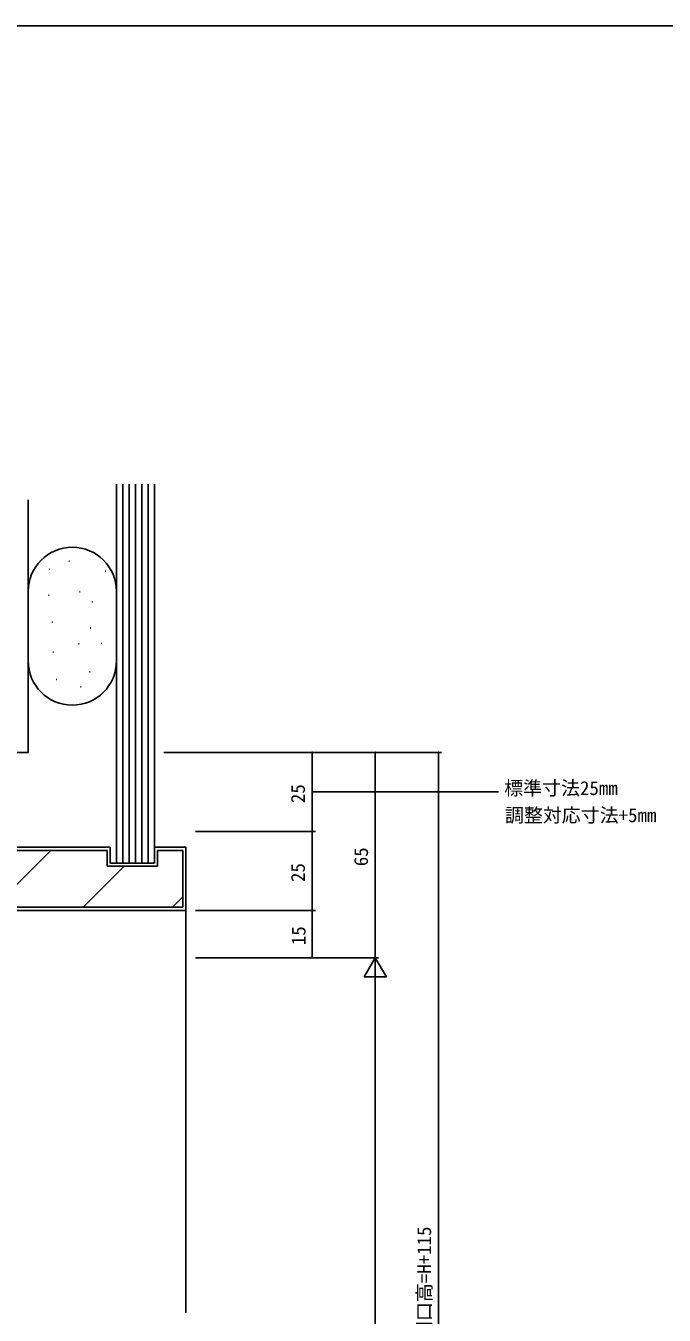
# Model space of a CAD drawing. Units: millimetres, scale not verified. Extents: x -1509 to 567, y -403 to 403.
# Drawn here: x -237.2 to -34.9, y -9.4 to 399 of the extents above; entities that cross this region are included whole.
import ezdxf
from ezdxf.enums import TextEntityAlignment as Align

# ---------------------------------------------------------------- set-up
doc = ezdxf.new("R2010")
doc.units = ezdxf.units.MM
doc.header["$LTSCALE"] = 2
for name, color, linetype in [('0-5_YKK_D', 6, 'Continuous'), ('0-6_YKK_ZWAK', 7, 'Continuous'), ('0-7_YSS_K', 3, 'Continuous')]:
    doc.layers.add(name, color=color, linetype=linetype)
doc.styles.add('ＭＳ ゴシック', font='')
doc.styles.get('ＭＳ ゴシック').set_extended_font_data('MS Gothic')

msp = doc.modelspace()

# ---------------------------------------------------------------- linework, layer by layer
at = {"layer": '0-5_YKK_D'}
for p, q in [((-193.481, 168.809), (-105.481, 168.809)), ((-183.481, 168.809), (-125.481, 168.809)), ((-146.481, 143.809), (-146.481, 168.809)), ((-126.481, 168.809), (-126.481, 103.809)), ((-106.481, 168.809), (-106.481, -176.187)), ((-146.481, 156.309), (-87.481, 156.309)), ((-183.481, 143.809), (-145.481, 143.809)), ((-183.481, 143.809), (-145.481, 143.809)), ((-146.481, 118.809), (-146.481, 143.809)), ((-183.481, 118.809), (-145.481, 118.809)), ((-183.481, 118.809), (-145.481, 118.809)), ((-146.481, 118.809), (-146.481, 103.809)), ((-183.481, 103.809), (-145.481, 103.809)), ((-183.481, 103.809), (-125.481, 103.809)), ((-183.481, 103.809), (-125.481, 103.809)), ((-126.481, 103.809), (-129.981, 97.747)), ((-126.481, 103.809), (-122.981, 97.747)), ((-126.481, 103.809), (-126.481, 91.685)), ((-129.981, 97.747), (-122.981, 97.747)), ((-126.481, 96.809), (-126.481, -119.214))]:
    msp.add_line(p, q, dxfattribs=at)
for centre, start, end in [((-146.481, 168.809), 90, 270), ((-146.481, 168.809), 270, 90), ((-126.481, 168.809), 90, 270), ((-126.481, 168.809), 270, 90), ((-106.481, 168.809), 90, 270), ((-106.481, 168.809), 270, 90), ((-146.481, 143.809), 90, 270), ((-146.481, 143.809), 90, 270), ((-146.481, 143.809), 270, 90), ((-146.481, 143.809), 270, 90), ((-146.481, 118.809), 90, 270), ((-146.481, 118.809), 90, 270), ((-146.481, 118.809), 270, 90), ((-146.481, 118.809), 270, 90), ((-146.481, 103.809), 90, 270), ((-146.481, 103.809), 270, 90)]:
    msp.add_arc(centre, 0.106, start, end, dxfattribs=at)
at = {"layer": '0-6_YKK_ZWAK'}
msp.add_line((537.3, 399), (-562.7, 399), dxfattribs=at)
at = {"layer": '0-7_YSS_K'}
for p, q in [((-208.481, 133.809), (-208.481, 253.809)), ((-206.481, 133.809), (-206.481, 253.809)), ((-204.481, 133.809), (-204.481, 253.809)), ((-202.481, 133.809), (-202.481, 253.809)), ((-200.481, 133.809), (-200.481, 253.809)), ((-198.481, 133.809), (-198.481, 253.809)), ((-196.481, 133.809), (-196.481, 253.809)), ((-236.484, 168.809), (-236.484, 248.809)), ((-223.54, 229.396), (-223.34, 229.396)), ((-229.873, 226.934), (-229.673, 226.934)), ((-212.105, 226.23), (-211.905, 226.23)), ((-236.484, 197.814), (-236.484, 219.814)), ((-230.049, 218.665), (-229.849, 218.665)), ((-220.197, 219.721), (-219.997, 219.721)), ((-216.327, 216.554), (-216.127, 216.554)), ((-208.484, 219.814), (-208.484, 197.814)), ((-228.993, 210.045), (-228.793, 210.045)), ((-216.855, 208.286), (-216.655, 208.286)), ((-228.641, 200.545), (-228.441, 200.545)), ((-220.549, 203.184), (-220.349, 203.184)), ((-213.336, 203.36), (-213.136, 203.36)), ((-217.03, 194.388), (-216.83, 194.388)), ((-227.586, 191.925), (-227.386, 191.925)), ((-219.845, 189.638), (-219.645, 189.638)), ((-416.484, 168.809), (-236.484, 168.809)), ((-210.481, 138.809), (-341.481, 138.809)), ((-211.481, 137.809), (-340.481, 137.809)), ((-229.334, 137.809), (-247.334, 119.809)), ((-211.481, 137.809), (-211.481, 132.809)), ((-196.481, 133.809), (-196.481, 138.809)), ((-195.481, 137.809), (-195.481, 132.809)), ((-187.481, 137.809), (-195.481, 137.809)), ((-187.481, 137.809), (-187.481, 119.809)), ((-206.051, 132.809), (-219.051, 119.809)), ((-195.481, 132.809), (-211.481, 132.809)), ((-208.481, 133.809), (-196.481, 133.809)), ((-187.481, 123.095), (-190.766, 119.809)), ((-325.481, 119.809), (-187.481, 119.809)), ((-186.481, 118.809), (-186.481, -8.691))]:
    msp.add_line(p, q, dxfattribs=at)
for points in [[(-326.484, 118.809), (-186.481, 118.809), (-186.481, 138.809), (-196.481, 138.809)], [(-196.481, 133.809), (-210.481, 133.809), (-210.481, 138.809)]]:
    msp.add_lwpolyline(points, dxfattribs=at)
for centre, start, end in [((-222.484, 219.814), 0, 180), ((-222.484, 197.814), 180, 0)]:
    msp.add_arc(centre, 14, start, end, dxfattribs=at)

# ---------------------------------------------------------------- texts
at = {"layer": '0-5_YKK_D', "style": 'ＭＳ ゴシック'}
for s, p in [('標準寸法25mm', (-85.639, 154.01)), ('調整対応寸法+5mm', (-85.388, 145.434))]:
    msp.add_text(s, height=4.399, dxfattribs=at).set_placement(p, align=Align.BOTTOM_LEFT)
for s, p in [('25', (-147.481, 152.789)), ('65', (-127.481, 132.789)), ('25', (-147.481, 127.789)), ('15', (-147.281, 107.789)), ('躯体開口高=H+115', (-107.481, -29.289))]:
    msp.add_text(s, height=4.399, rotation=90, dxfattribs=at).set_placement(p, align=Align.BOTTOM_LEFT)

doc.saveas('drawing.dxf')
